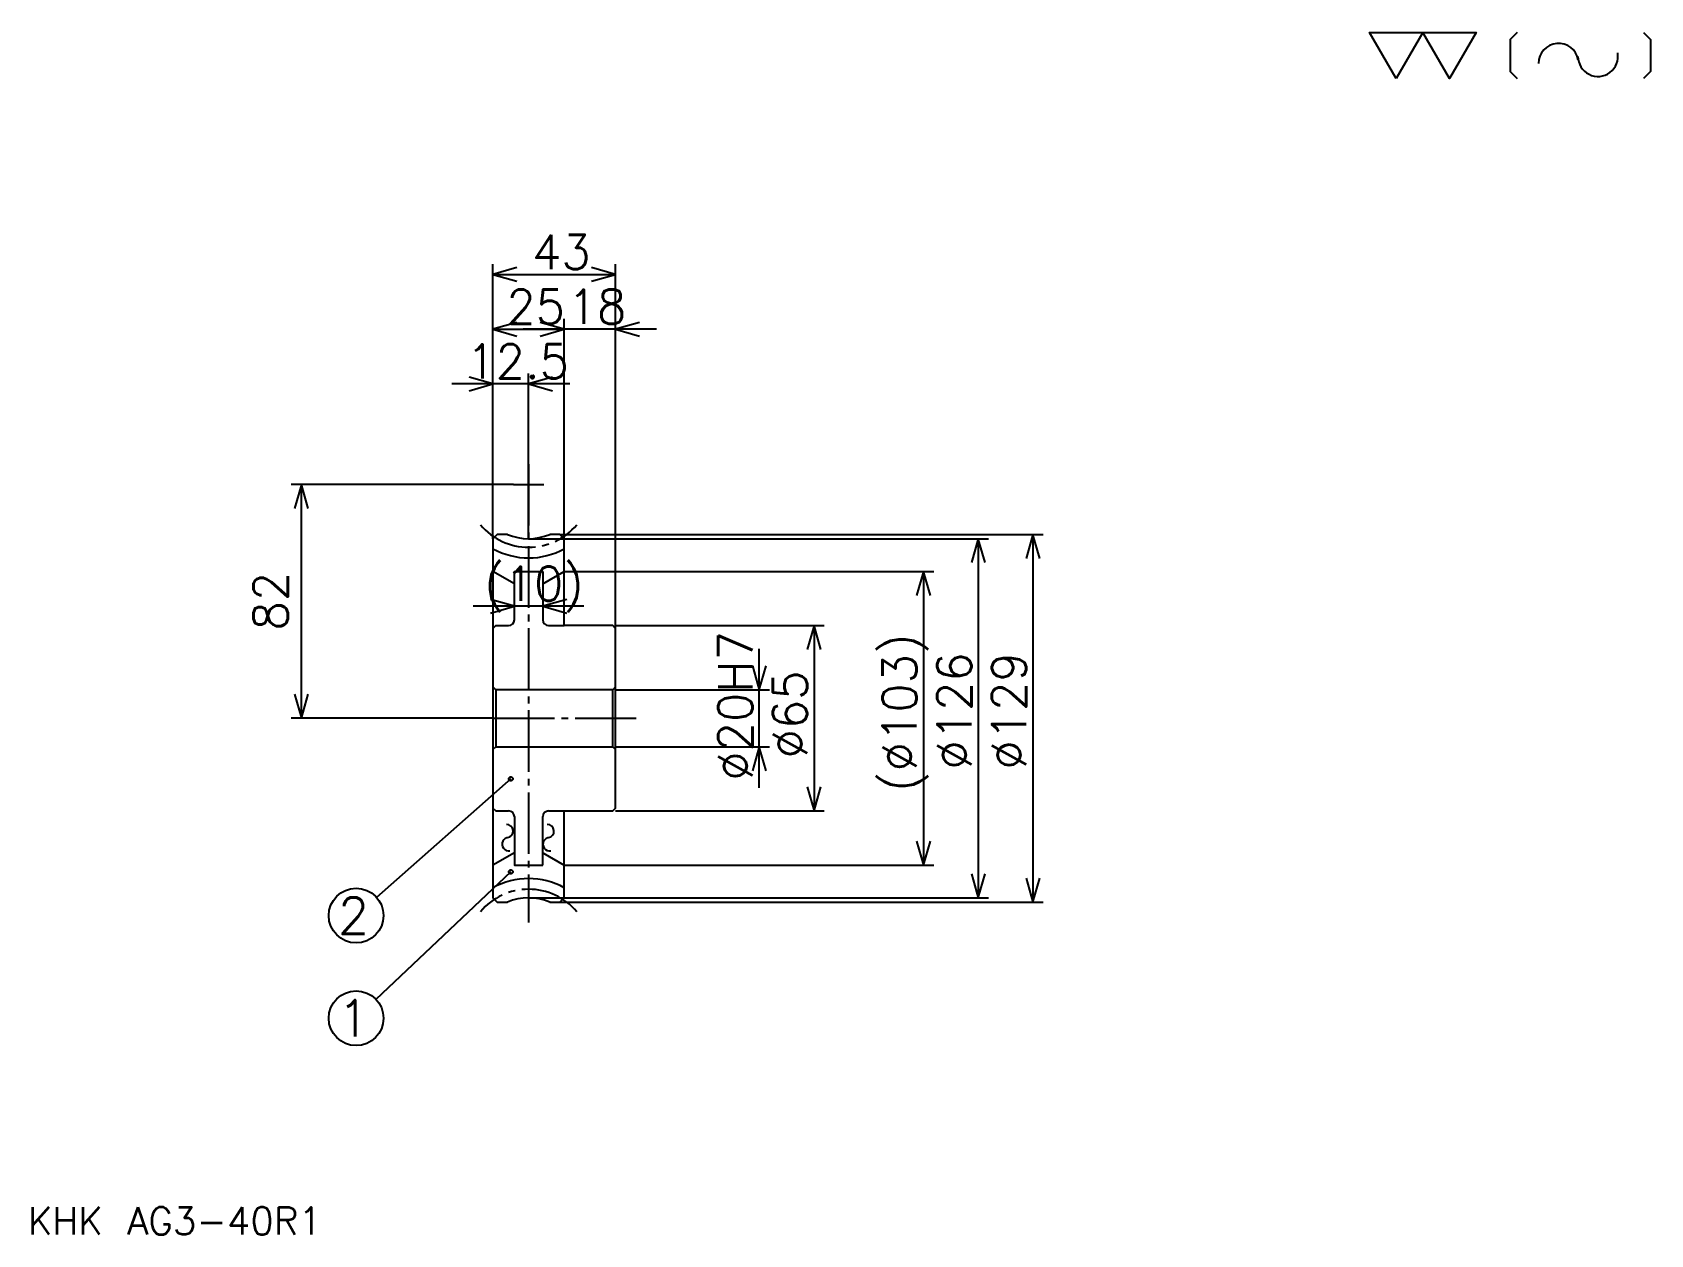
# Model space of a CAD drawing. Extents: x 26 to 593, y 26 to 448.
import ezdxf

# ---------------------------------------------------------------- set-up
doc = ezdxf.new("R2010")
doc.units = 0
doc.linetypes.add('DASHDOT', pattern=[28.8, 21.6, -2.4, 2.4, -2.4])
doc.layers.get('0').update_dxf_attribs({"linetype": 'CONTINUOUS'})
doc.layers.add('DASHDOT', color=6, linetype='DASHDOT')
doc.styles.add('KANJI', font='TXT', dxfattribs={"bigfont": 'BIGFONT'})

msp = doc.modelspace()

# ---------------------------------------------------------------- linework, layer by layer
at = {"color": 5}
for p, q in [((187.199982, 272.075012), (187.199982, 366.875)), ((187.199982, 363.274994), (230.199982, 363.274994)), ((230.199982, 272.075012), (230.199982, 366.875)), ((212.199982, 272.075012), (212.199982, 347.674988)), ((187.199982, 344.075012), (212.199982, 344.075012)), ((244.599976, 344.075012), (197.799988, 344.075012)), ((214.099976, 324.875), (172.799988, 324.875)), ((199.699982, 289.575012), (199.699982, 328.475006)), ((194.399979, 289.575012), (116.399986, 289.575012)), ((119.999985, 207.574997), (119.999985, 289.575012)), ((199.699982, 270.575012), (199.699982, 289.575012)), ((187.199982, 270.575012), (187.199982, 272.075012)), ((199.699982, 270.575012), (230.199982, 270.575012)), ((210.699982, 272.075012), (230.199982, 272.075012)), ((212.199982, 270.575012), (212.199982, 272.075012)), ((230.199982, 272.075012), (380.199982, 272.075012)), ((230.199982, 239.074997), (230.199982, 272.075012)), ((230.199982, 270.575012), (361, 270.575012)), ((357.399963, 270.575012), (357.399963, 144.574997)), ((376.599976, 272.075012), (376.599976, 143.074997)), ((212.199982, 259.075012), (230.199982, 259.075012)), ((230.199982, 259.075012), (341.799988, 259.075012)), ((338.199982, 259.075012), (338.199982, 156.074997)), ((219.099976, 246.875), (180.299988, 246.875)), ((230.199982, 240.074997), (303.399963, 240.074997)), ((299.799988, 240.074997), (299.799988, 175.074997)), ((280.599976, 183.175003), (280.599976, 231.974991)), ((230.199982, 217.574997), (284.199982, 217.574997)), ((187.199982, 207.574997), (116.399986, 207.574997)), ((230.199982, 197.574997), (284.199982, 197.574997)), ((193.449982, 186.324997), (146.389709, 144.686417)), ((230.199982, 175.074997), (303.399963, 175.074997)), ((193.449982, 153.699997), (146.170395, 108.92601)), ((212.199982, 156.074997), (230.199982, 156.074997)), ((230.199982, 156.074997), (341.799988, 156.074997)), ((199.699982, 144.574997), (230.199982, 144.574997)), ((210.699982, 143.074997), (230.199982, 143.074997)), ((230.199982, 144.574997), (361, 144.574997)), ((230.199982, 143.074997), (380.199982, 143.074997))]:
    msp.add_line(p, q, dxfattribs=at)
at = {"color": 4}
for p, q in [((194.699982, 254.744873), (187.199982, 259.075012)), ((204.699982, 254.744873), (212.199982, 259.075012)), ((204.699982, 259.075012), (204.699982, 242.074997)), ((206.699982, 240.074997), (212.199982, 240.074997)), ((230.199982, 218.574997), (229.199982, 217.574997)), ((187.199982, 196.574997), (188.199982, 197.574997)), ((230.199982, 196.574997), (229.199982, 197.574997)), ((204.699982, 156.074997), (204.699982, 173.074997)), ((206.699982, 175.074997), (212.199982, 175.074997)), ((194.699982, 160.405121), (187.199982, 156.074997)), ((204.699982, 160.405121), (212.199982, 156.074997))]:
    msp.add_line(p, q, dxfattribs=at)
at = {"color": 7}
for points in [[(504, 432), (494.640015, 448.223999), (532.080017, 448.223999), (522.719971, 432), (513.359985, 448.223999), (504, 432)], [(546.432007, 448.223999), (543.935974, 445.727997), (543.935974, 434.496002), (546.432007, 432)], [(590.736023, 448.223999), (593.231995, 445.727997), (593.231995, 434.496002), (590.736023, 432)]]:
    msp.add_lwpolyline(points, dxfattribs=at)
at = {"color": 5}
for points in [[(195.599976, 365.674988), (187.199982, 363.274994), (195.599976, 360.875)], [(221.799988, 360.875), (230.199982, 363.274994), (221.799988, 365.674988)], [(195.599976, 346.474976), (187.199982, 344.075012), (195.599976, 341.674988)], [(203.799988, 341.674988), (212.199982, 344.075012), (203.799988, 346.474976)], [(203.799988, 341.674988), (212.199982, 344.075012), (203.799988, 346.474976)], [(238.599976, 346.474976), (230.199982, 344.075012), (238.599976, 341.674988)], [(178.799988, 322.475006), (187.199982, 324.875), (178.799988, 327.274994)], [(208.099976, 327.274994), (199.699982, 324.875), (208.099976, 322.475006)], [(122.399986, 281.174988), (119.999985, 289.575012), (117.599983, 281.174988)], [(359.799988, 262.174988), (357.399963, 270.575012), (355, 262.174988)], [(378.999969, 263.674988), (376.599976, 272.075012), (374.199982, 263.674988)], [(340.599976, 250.674988), (338.199982, 259.075012), (335.799988, 250.674988)], [(186.299988, 244.474991), (194.699982, 246.875), (186.299988, 249.274994)], [(213.099976, 249.274994), (204.699982, 246.875), (213.099976, 244.474991)], [(302.199982, 231.675003), (299.799988, 240.074997), (297.399963, 231.675003)], [(278.199982, 225.974991), (280.599976, 217.574997), (283, 225.974991)], [(117.599983, 215.974991), (119.999985, 207.574997), (122.399986, 215.974991)], [(283, 189.175003), (280.599976, 197.574997), (278.199982, 189.175003)], [(297.399963, 183.474991), (299.799988, 175.074997), (302.199982, 183.474991)], [(335.799988, 164.475006), (338.199982, 156.074997), (340.599976, 164.475006)], [(355, 152.975006), (357.399963, 144.574997), (359.799988, 152.975006)], [(374.199982, 151.475006), (376.599976, 143.074997), (378.999969, 151.475006)]]:
    msp.add_lwpolyline(points, dxfattribs=at)
at = {"color": 4}
for points in [[(192.300659, 272.075012), (188.699982, 272.075012), (187.199982, 270.575012), (187.199982, 196.574997)], [(207.099304, 143.074997), (210.699982, 143.074997), (212.199982, 144.574997), (212.199982, 175.074997), (229.199982, 175.074997), (230.199982, 176.074997), (230.199982, 239.074997), (229.199982, 240.074997), (212.199982, 240.074997), (212.199982, 270.575012), (210.699982, 272.075012), (207.099304, 272.075012)], [(194.699982, 242.074997), (194.699982, 259.075012), (204.699982, 259.075012)], [(187.199982, 239.074997), (188.199982, 240.074997), (192.699982, 240.074997)], [(187.199982, 218.574997), (188.199982, 217.574997), (188.199982, 197.574997), (229.199982, 197.574997), (229.199982, 217.574997), (188.199982, 217.574997)], [(187.199982, 196.574997), (187.199982, 144.574997), (188.699982, 143.074997), (192.300659, 143.074997)], [(187.199982, 176.074997), (188.199982, 175.074997), (192.699982, 175.074997)], [(194.699982, 173.074997), (194.699982, 156.074997), (204.699982, 156.074997)]]:
    msp.add_lwpolyline(points, dxfattribs=at)
at = {"color": 5}
for centre, radius in [((193.449982, 186.324997), 0.72), ((193.449982, 153.699997), 0.72), ((139.199982, 138.324997), 9.6), ((139.199982, 102.324997), 9.6)]:
    msp.add_circle(centre, radius, dxfattribs=at)
at = {"color": 7}
for centre, radius, start, end in [((560.940002, 437.332977), 7.02, 10, 180), ((574.766724, 439.770996), 7.02, 180, 10), ((191.929642, 167.985001), 2.34, 280, 90), ((206.249649, 167.985001), 2.34, 280, 90), ((192.742325, 163.376099), 2.34, 90, 280), ((207.062317, 163.376099), 2.34, 90, 280)]:
    msp.add_arc(centre, radius, start, end, dxfattribs=at)
at = {"color": 4}
for centre, radius, start, end in [((199.699982, 289.575012), 25.75, 240.95890009, 299.04109991), ((199.699982, 289.575012), 19, 247.08045793, 292.91954207), ((192.699982, 242.074997), 2, 270, 0), ((206.699982, 242.074997), 2, 180, 270), ((192.699982, 173.074997), 2, 0, 90), ((206.699982, 173.074997), 2, 90, 180), ((199.699982, 125.574997), 25.75, 60.95890009, 119.04109991), ((199.699982, 125.574997), 19, 67.08045793, 112.91954207)]:
    msp.add_arc(centre, radius, start, end, dxfattribs=at)
at = {"layer": 'DASHDOT', "color": 7}
for p, q in [((199.699982, 296.774994), (199.699982, 135.875)), ((194.399979, 289.575012), (204.999985, 289.575012)), ((187.199982, 207.574997), (237.399979, 207.574997))]:
    msp.add_line(p, q, dxfattribs=at)
for centre, start, end in [((199.699982, 289.575012), 219.99999848, 320.00000152), ((199.699982, 125.574997), 39.99999848, 140.00000152)]:
    msp.add_arc(centre, 22, start, end, dxfattribs=at)

# ---------------------------------------------------------------- texts
at = {"color": 7, "style": 'KANJI'}
for s, height, p in [('43', 12, (200.899979, 365.195007)), ('25', 12, (191.899979, 345.994995)), ('18', 12, (213.399979, 345.994995)), ('12.5', 12, (177.849976, 326.794983)), ('(10)', 12, (184.099976, 248.794998)), ('2', 12.8, (132.799988, 131.924988)), ('1', 12.8, (132.799988, 95.924995)), ('KHK AG3-40R1', 9.6, (24, 26.4))]:
    msp.add_text(s, height=height, dxfattribs=at).set_placement(p)
for s, p in [('82', (115.199982, 238.375)), ('%%c20H7', (278.199982, 185.675003)), ('(%%c103)', (335.799988, 181.774994)), ('%%c126', (355, 189.574997)), ('%%c129', (374.199982, 189.574997)), ('%%c65', (297.399963, 193.475006))]:
    msp.add_text(s, height=12, rotation=90, dxfattribs=at).set_placement(p)

doc.saveas('drawing.dxf')
